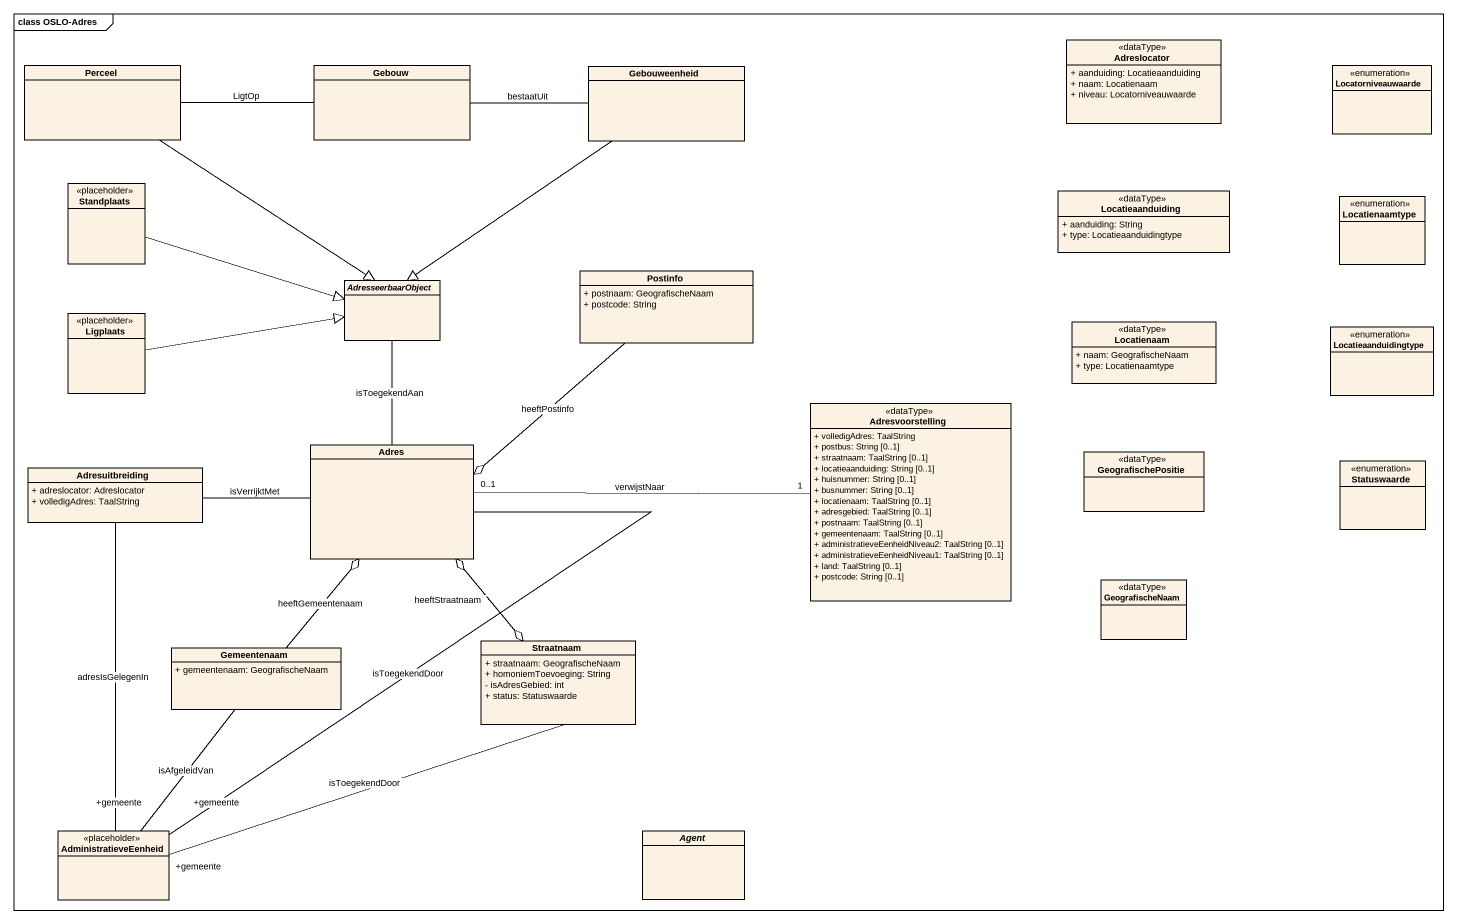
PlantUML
@startuml
mainframe class OSLO-Adres
hide circle
hide empty members
skinparam classAttributeIconSize 0
class Adreslocator <<dataType>> {
  + aanduiding: Locatieaanduiding
  + naam: Locatienaam
  + niveau: Locatorniveauwaarde
}
class Perceel
class Gebouw
class Gebouweenheid
enum Locatorniveauwaarde
class Standplaats <<placeholder>>
class Locatieaanduiding <<dataType>> {
  + aanduiding: String
  + type: Locatieaanduidingtype
}
enum Locatienaamtype
abstract class AdresseerbaarObject
class Postinfo {
  + postnaam: GeografischeNaam
  + postcode: String
}
class Ligplaats <<placeholder>>
class Locatienaam <<dataType>> {
  + naam: GeografischeNaam
  + type: Locatienaamtype
}
enum Locatieaanduidingtype
class Adresvoorstelling <<dataType>> {
  + volledigAdres: TaalString
  + postbus: String [0..1]
  + straatnaam: TaalString [0..1]
  + locatieaanduiding: String [0..1]
  + huisnummer: String [0..1]
  + busnummer: String [0..1]
  + locatienaam: TaalString [0..1]
  + adresgebied: TaalString [0..1]
  + postnaam: TaalString [0..1]
  + gemeentenaam: TaalString [0..1]
  + administratieveEenheidNiveau2: TaalString [0..1]
  + administratieveEenheidNiveau1: TaalString [0..1]
  + land: TaalString [0..1]
  + postcode: String [0..1]
}
class Adresuitbreiding {
  + adreslocator: Adreslocator
  + volledigAdres: TaalString
}
class Adres
class GeografischePositie <<dataType>>
enum Statuswaarde
class GeografischeNaam <<dataType>>
class Gemeentenaam {
  + gemeentenaam: GeografischeNaam
}
class Straatnaam {
  + straatnaam: GeografischeNaam
  + homoniemToevoeging: String
  - isAdresGebied: int
  + status: Statuswaarde
}
class AdministratieveEenheid <<placeholder>>
abstract class "Agent" as Agent_
Perceel --|> AdresseerbaarObject
Gebouw -left- Perceel : LigtOp
Gebouweenheid -left- Gebouw : bestaatUit
Gebouweenheid --|> AdresseerbaarObject
Standplaats -right-|> AdresseerbaarObject
Ligplaats -right-|> AdresseerbaarObject
Adresvoorstelling "1" -left- "0..1" Adres : verwijstNaar
Adresuitbreiding -- AdministratieveEenheid : adresIsGelegenIn
Adres -up- AdresseerbaarObject : isToegekendAan
Adres o-up- Postinfo : heeftPostinfo
Adres -left- Adresuitbreiding : isVerrijktMet
Adres o-- Gemeentenaam : heeftGemeentenaam
Adres o--o Straatnaam : heeftStraatnaam
Adres -- "+gemeente" AdministratieveEenheid : isToegekendDoor
Gemeentenaam -- "+gemeente" AdministratieveEenheid : isAfgeleidVan
Straatnaam -left- "+gemeente" AdministratieveEenheid : isToegekendDoor
@enduml
